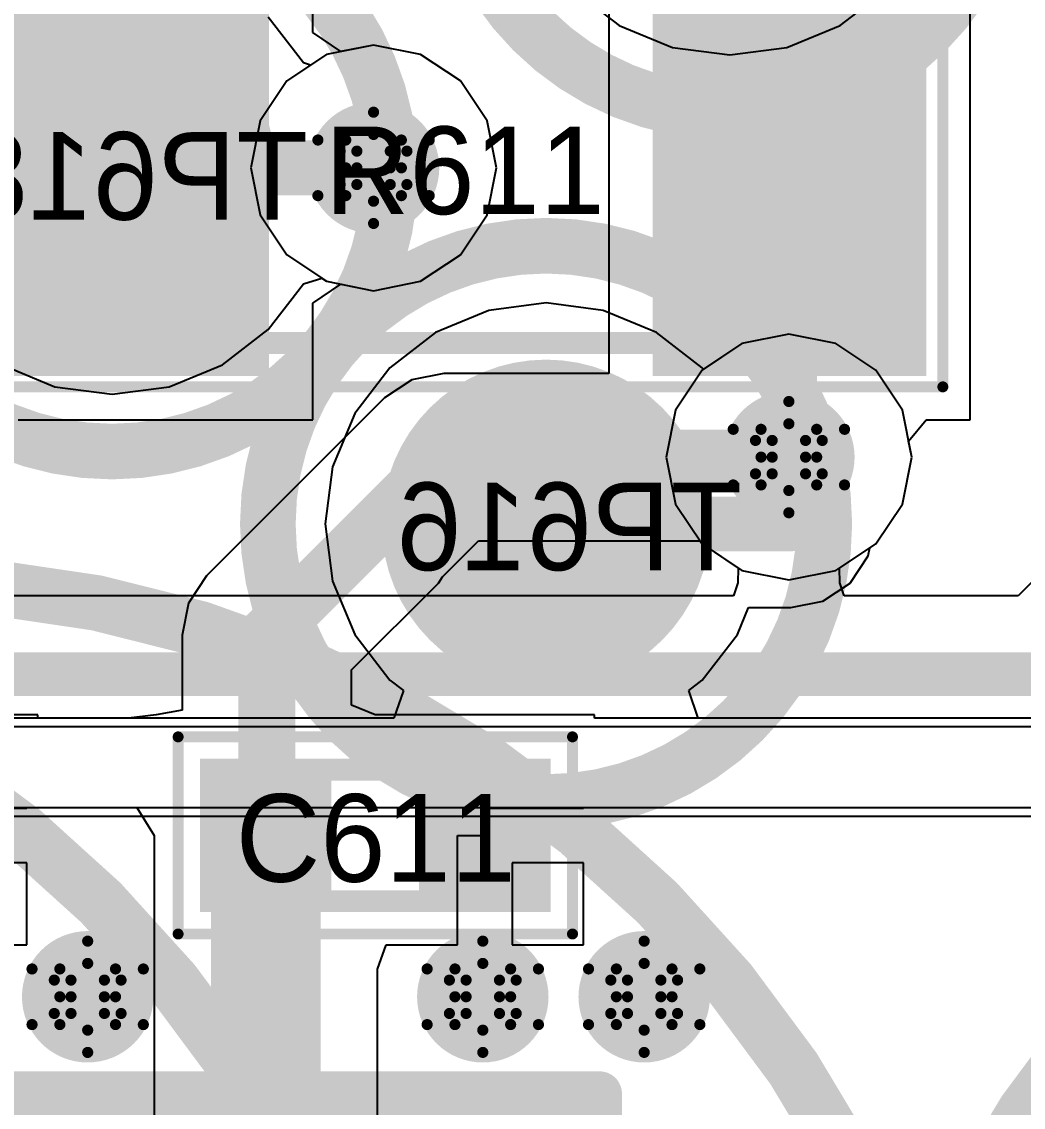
# Model space of a CAD drawing. Header units: millimetres. Extents: x 5 to 399, y 5 to 287.
# Drawn here: x 234.456 to 239.027, y 120.839 to 125.796 of the extents above; entities that cross this region are included whole.
import ezdxf

# ---------------------------------------------------------------- set-up
doc = ezdxf.new("R2010")
doc.units = ezdxf.units.MM
for name, color, linetype in [('BottomLayer', 5, 'Continuous'), ('BottomOverlay', 54, 'Continuous'), ('BottomPaste', 16, 'Continuous'), ('BottomSolder', 6, 'Continuous'), ('DrillDrawing', 1, 'Continuous'), ('DrillGuide', 244, 'Continuous'), ('Mechanical13', 56, 'Continuous'), ('Mechanical7', 56, 'Continuous'), ('MidLayer1', 16, 'Continuous'), ('MidLayer2', 76, 'Continuous'), ('MultiLayer', 9, 'Continuous'), ('TopLayer', 1, 'Continuous'), ('TopOverlay', 2, 'Continuous'), ('TopPaste', 8, 'Continuous'), ('TopSolder', 216, 'Continuous'), ('ViaHoleLayer', 16, 'Continuous')]:
    doc.layers.add(name, color=color, linetype=linetype)

# ---------------------------------------------------------------- blocks, each defined once
blk = doc.blocks.new('1206_R_86')
at = {"layer": 'Mechanical13', "const_width": 0.1}
for points in [[(-1.5998, 0.8002), (-1.5998, -0.7999)], [(1.6002, 0.8002), (-1.5998, 0.8002)], [(1.6002, 0.8002), (1.6002, -0.7999)], [(1.6002, -0.7999), (-1.5998, -0.7999)]]:
    blk.add_lwpolyline(points, dxfattribs=at)
at = {"layer": 'Mechanical13', "const_width": 0.05}
for points in [[(-1.6248, 0.8002, 1), (-1.5748, 0.8002, 1)], [(-1.6248, 0.8002, 1), (-1.5748, 0.8002, 1)], [(1.5752, 0.8002, 1), (1.6252, 0.8002, 1)], [(1.5752, 0.8002, 1), (1.6252, 0.8002, 1)], [(-1.6248, -0.7999, 1), (-1.5748, -0.7999, 1)], [(-1.6248, -0.7999, 1), (-1.5748, -0.7999, 1)], [(1.5752, -0.7999, 1), (1.6252, -0.7999, 1)], [(1.5752, -0.7999, 1), (1.6252, -0.7999, 1)]]:
    blk.add_lwpolyline(points, format="xyb", close=True, dxfattribs=at)
at = {"layer": 'TopLayer'}
for points in [[(-0.925, -0.9), (-0.925, 0.9), (-2.075, -0.9), (-2.075, 0.9)], [(2.075, -0.9), (2.075, 0.9), (0.925, -0.9), (0.925, 0.9)]]:
    blk.add_solid(points, dxfattribs=at)
at = {"layer": 'TopOverlay', "const_width": 0.05}
for points in [[(2.175, 1), (-2.2, 1)], [(-2.2, 1), (-2.2, -1)], [(2.175, 1), (2.175, -1)], [(2.175, -1), (-2.2, -1)]]:
    blk.add_lwpolyline(points, dxfattribs=at)
at = {"layer": 'TopOverlay', "const_width": 0.025}
for points in [[(-2.2125, 1, 1), (-2.1875, 1, 1)], [(-2.2125, 1, 1), (-2.1875, 1, 1)], [(2.1625, 1, 1), (2.1875, 1, 1)], [(2.1625, 1, 1), (2.1875, 1, 1)], [(-2.2125, -1, 1), (-2.1875, -1, 1)], [(-2.2125, -1, 1), (-2.1875, -1, 1)], [(2.1625, -1, 1), (2.1875, -1, 1)], [(2.1625, -1, 1), (2.1875, -1, 1)]]:
    blk.add_lwpolyline(points, format="xyb", close=True, dxfattribs=at)
at = {"layer": 'TopPaste'}
for points in [[(-0.925, -0.9), (-0.925, 0.9), (-2.075, -0.9), (-2.075, 0.9)], [(2.075, -0.9), (2.075, 0.9), (0.925, -0.9), (0.925, 0.9)]]:
    blk.add_solid(points, dxfattribs=at)
at = {"layer": 'TopSolder'}
for points in [[(-0.875, -0.95), (-0.875, 0.95), (-2.125, -0.95), (-2.125, 0.95)], [(2.125, -0.95), (2.125, 0.95), (0.875, -0.95), (0.875, 0.95)]]:
    blk.add_solid(points, dxfattribs=at)
blk = doc.blocks.new('TP1_5MM_B_93')
at = {"layer": 'BottomLayer', "const_width": 0.75}
blk.add_lwpolyline([(-0.375, 0, 1), (0.375, 0, 1)], format="xyb", close=True, dxfattribs=at)
at = {"layer": 'BottomOverlay'}
for points, const_width in [([(1.27, 0, 1), (-1.27, 0, 1)], 0.254), ([(-1.3335, 0, 1), (-1.2065, 0, 1)], 0.127), ([(1.2065, 0, 1), (1.3335, 0, 1)], 0.127)]:
    blk.add_lwpolyline(points, format="xyb", close=True, dxfattribs=dict(at, const_width=const_width))
at = {"layer": 'BottomPaste', "const_width": 0.75}
blk.add_lwpolyline([(-0.375, 0, 1), (0.375, 0, 1)], format="xyb", close=True, dxfattribs=at)
at = {"layer": 'BottomSolder', "const_width": 0.75}
blk.add_lwpolyline([(-0.375, 0, 1), (0.375, 0, 1)], format="xyb", close=True, dxfattribs=at)
blk = doc.blocks.new('TP1_5MM_B_94')
at = {"layer": 'BottomLayer', "const_width": 0.75}
blk.add_lwpolyline([(-0.375, 0, 1), (0.375, 0, 1)], format="xyb", close=True, dxfattribs=at)
at = {"layer": 'BottomOverlay'}
for points, const_width in [([(1.27, 0, 1), (-1.27, 0, 1)], 0.254), ([(-1.3335, 0, 1), (-1.2065, 0, 1)], 0.127), ([(1.2065, 0, 1), (1.3335, 0, 1)], 0.127)]:
    blk.add_lwpolyline(points, format="xyb", close=True, dxfattribs=dict(at, const_width=const_width))
at = {"layer": 'BottomPaste', "const_width": 0.75}
blk.add_lwpolyline([(-0.375, 0, 1), (0.375, 0, 1)], format="xyb", close=True, dxfattribs=at)
at = {"layer": 'BottomSolder', "const_width": 0.75}
blk.add_lwpolyline([(-0.375, 0, 1), (0.375, 0, 1)], format="xyb", close=True, dxfattribs=at)
blk = doc.blocks.new('TP1_5MM_B_95')
at = {"layer": 'BottomLayer', "const_width": 0.75}
blk.add_lwpolyline([(-0.375, 0, 1), (0.375, 0, 1)], format="xyb", close=True, dxfattribs=at)
at = {"layer": 'BottomOverlay'}
for points, const_width in [([(1.27, 0, 1), (-1.27, 0, 1)], 0.254), ([(-1.3335, 0, 1), (-1.2065, 0, 1)], 0.127), ([(1.2065, 0, 1), (1.3335, 0, 1)], 0.127)]:
    blk.add_lwpolyline(points, format="xyb", close=True, dxfattribs=dict(at, const_width=const_width))
at = {"layer": 'BottomPaste', "const_width": 0.75}
blk.add_lwpolyline([(-0.375, 0, 1), (0.375, 0, 1)], format="xyb", close=True, dxfattribs=at)
at = {"layer": 'BottomSolder', "const_width": 0.75}
blk.add_lwpolyline([(-0.375, 0, 1), (0.375, 0, 1)], format="xyb", close=True, dxfattribs=at)
blk = doc.blocks.new('CON_THT_3P_MTA_100_169')
at = {"layer": 'TopOverlay', "const_width": 0.2032}
for points in [[(-6.604, 3.175), (-6.604, -2.54)], [(1.524, -2.54), (-6.604, -2.54)]]:
    blk.add_lwpolyline(points, dxfattribs=at)
at = {"layer": 'TopOverlay', "const_width": 0.1016}
blk.add_lwpolyline([(-6.6548, -2.54, 1), (-6.5532, -2.54, 1)], format="xyb", close=True, dxfattribs=at)
blk.add_lwpolyline([(-6.6548, -2.54, 1), (-6.5532, -2.54, 1)], format="xyb", close=True, dxfattribs=at)
blk = doc.blocks.new('M4_4_5_PAD9_210')
at = {"layer": 'BottomLayer', "const_width": 4.5}
blk.add_lwpolyline([(36.379, 0, 1), (40.879, 0, 1)], format="xyb", close=True, dxfattribs=at)
at = {"layer": 'BottomSolder', "const_width": 4.55}
blk.add_lwpolyline([(36.354, 0, 1), (40.904, 0, 1)], format="xyb", close=True, dxfattribs=at)
at = {"layer": 'MidLayer1', "const_width": 4.5}
blk.add_lwpolyline([(36.379, 0, 1), (40.879, 0, 1)], format="xyb", close=True, dxfattribs=at)
at = {"layer": 'MidLayer2', "const_width": 4.5}
blk.add_lwpolyline([(36.379, 0, 1), (40.879, 0, 1)], format="xyb", close=True, dxfattribs=at)
at = {"layer": 'MultiLayer', "const_width": 4.5}
blk.add_lwpolyline([(36.379, 0, 1), (40.879, 0, 1)], format="xyb", close=True, dxfattribs=at)
at = {"layer": 'TopLayer', "const_width": 4.5}
blk.add_lwpolyline([(36.379, 0, 1), (40.879, 0, 1)], format="xyb", close=True, dxfattribs=at)
at = {"layer": 'TopSolder', "const_width": 4.55}
blk.add_lwpolyline([(36.354, 0, 1), (40.904, 0, 1)], format="xyb", close=True, dxfattribs=at)
blk = doc.blocks.new('0402___302')
at = {"layer": 'Mechanical13', "const_width": 0.1}
for points in [[(-0.55, 0.3), (0.55, 0.3)], [(-0.55, -0.3), (-0.55, 0.3)], [(0.55, -0.3), (0.55, 0.3)], [(-0.55, -0.3), (0.55, -0.3)]]:
    blk.add_lwpolyline(points, dxfattribs=at)
at = {"layer": 'Mechanical13', "const_width": 0.05}
for points in [[(-0.575, 0.3, 1), (-0.525, 0.3, 1)], [(-0.575, 0.3, 1), (-0.525, 0.3, 1)], [(0.525, 0.3, 1), (0.575, 0.3, 1)], [(0.525, 0.3, 1), (0.575, 0.3, 1)], [(-0.575, -0.3, 1), (-0.525, -0.3, 1)], [(-0.575, -0.3, 1), (-0.525, -0.3, 1)], [(0.525, -0.3, 1), (0.575, -0.3, 1)], [(0.525, -0.3, 1), (0.575, -0.3, 1)]]:
    blk.add_lwpolyline(points, format="xyb", close=True, dxfattribs=at)
at = {"layer": 'TopLayer'}
for points in [[(-0.25, -0.3), (-0.25, 0.3), (-0.75, -0.3), (-0.75, 0.3)], [(0.75, -0.3), (0.75, 0.3), (0.25, -0.3), (0.25, 0.3)]]:
    blk.add_solid(points, dxfattribs=at)
at = {"layer": 'TopOverlay', "const_width": 0.05}
for points in [[(-0.9, -0.45), (-0.9, 0.45)], [(-0.9, 0.45), (0.9, 0.45)], [(0.9, -0.45), (0.9, 0.45)], [(-0.9, -0.45), (0.9, -0.45)]]:
    blk.add_lwpolyline(points, dxfattribs=at)
at = {"layer": 'TopOverlay', "const_width": 0.025}
for points in [[(-0.9125, 0.45, 1), (-0.8875, 0.45, 1)], [(-0.9125, 0.45, 1), (-0.8875, 0.45, 1)], [(0.8875, 0.45, 1), (0.9125, 0.45, 1)], [(0.8875, 0.45, 1), (0.9125, 0.45, 1)], [(-0.9125, -0.45, 1), (-0.8875, -0.45, 1)], [(-0.9125, -0.45, 1), (-0.8875, -0.45, 1)], [(0.8875, -0.45, 1), (0.9125, -0.45, 1)], [(0.8875, -0.45, 1), (0.9125, -0.45, 1)]]:
    blk.add_lwpolyline(points, format="xyb", close=True, dxfattribs=at)
at = {"layer": 'TopPaste'}
for points in [[(-0.25, -0.3), (-0.25, 0.3), (-0.75, -0.3), (-0.75, 0.3)], [(0.75, -0.3), (0.75, 0.3), (0.25, -0.3), (0.25, 0.3)]]:
    blk.add_solid(points, dxfattribs=at)
at = {"layer": 'TopSolder'}
for points in [[(-0.2, -0.35), (-0.2, 0.35), (-0.8, -0.35), (-0.8, 0.35)], [(0.8, -0.35), (0.8, 0.35), (0.2, -0.35), (0.2, 0.35)]]:
    blk.add_solid(points, dxfattribs=at)

msp = doc.modelspace()

# ---------------------------------------------------------------- linework, layer by layer
at = {"layer": 'BottomLayer'}
for p, q in [((236.9744, 125.9394), (237.1833, 125.7791)), ((238.1919, 125.7791), (238.4008, 125.9394)), ((235.7417, 125.6075), (235.5814, 125.8164)), ((237.1833, 125.7791), (237.4265, 125.6783)), ((237.9487, 125.6783), (238.1919, 125.7791)), ((235.8474, 125.6467), (235.7741, 125.5977)), ((236.062, 125.6894), (235.8474, 125.6467)), ((236.2766, 125.6467), (236.062, 125.6894)), ((236.4585, 125.5251), (236.2766, 125.6467)), ((237.4265, 125.6783), (237.6876, 125.644)), ((237.6876, 125.644), (237.9487, 125.6783)), ((235.7741, 125.5977), (235.7417, 125.6075)), ((236.5801, 125.3432), (236.4585, 125.5251)), ((236.6228, 125.1286), (236.5801, 125.3432)), ((236.5801, 124.914), (236.6228, 125.1286)), ((236.4585, 124.7321), (236.5801, 124.914)), ((236.2766, 124.6105), (236.4585, 124.7321)), ((235.7417, 124.5989), (235.8264, 124.6246)), ((235.8264, 124.6246), (235.8474, 124.6105)), ((235.8474, 124.6105), (236.062, 124.5678)), ((236.062, 124.5678), (236.2766, 124.6105)), ((235.5814, 124.39), (235.7417, 124.5989)), ((236.8494, 124.5116), (236.5883, 124.4773)), ((237.1105, 124.4773), (236.8494, 124.5116)), ((236.5883, 124.4773), (236.3451, 124.3765)), ((237.3537, 124.3765), (237.1105, 124.4773)), ((235.3725, 124.2297), (235.5814, 124.39)), ((236.3451, 124.3765), (236.1362, 124.2162)), ((237.5626, 124.2162), (237.3537, 124.3765)), ((237.9576, 124.3686), (237.743, 124.3259)), ((238.1722, 124.3259), (237.9576, 124.3686)), ((237.743, 124.3259), (237.5681, 124.209)), ((238.3541, 124.2043), (238.1722, 124.3259)), ((234.3926, 124.2178), (234.6071, 124.1289)), ((235.1293, 124.1289), (235.3725, 124.2297)), ((236.1362, 124.2162), (235.9759, 124.0073)), ((237.5681, 124.209), (237.5626, 124.2162)), ((238.4757, 124.0224), (238.3541, 124.2043)), ((234.6071, 124.1289), (234.8682, 124.0946)), ((234.8682, 124.0946), (235.1293, 124.1289)), ((235.9759, 124.0073), (235.8751, 123.764)), ((238.5184, 123.8078), (238.4757, 124.0224)), ((235.8751, 123.764), (235.8408, 123.503)), ((238.4757, 123.5932), (238.5184, 123.8078)), ((238.3541, 123.4113), (238.4757, 123.5932)), ((235.8408, 123.503), (235.8751, 123.2419)), ((238.3202, 123.3567), (238.3276, 123.3935)), ((238.3276, 123.3935), (238.3541, 123.4113)), ((238.2374, 123.2326), (238.3202, 123.3567)), ((235.8751, 123.2419), (235.9759, 122.9987)), ((238.1133, 123.1498), (238.2374, 123.2326)), ((237.7229, 122.9987), (237.7734, 123.1207)), ((237.7734, 123.1207), (237.967, 123.1207)), ((237.967, 123.1207), (238.1133, 123.1498)), ((235.9759, 122.9987), (236.1362, 122.7898)), ((237.5626, 122.7898), (237.7229, 122.9987)), ((236.1362, 122.7898), (236.1979, 122.7424)), ((237.5009, 122.7424), (237.5626, 122.7898)), ((236.1979, 122.7424), (236.1548, 122.6154)), ((237.544, 122.6154), (237.5009, 122.7424)), ((236.1548, 122.6154), (233.7802, 122.6154)), ((240.5983, 122.6154), (237.544, 122.6154)), ((233.2568, 122.2076), (244.7124, 122.2076))]:
    msp.add_line(p, q, dxfattribs=at)
for points, const_width in [([(235.912, 125.1286, 1), (236.212, 125.1286, 1)], 0.3), ([(234.8311, 125.1286, 1), (234.9561, 125.1286, 1)], 0.125), ([(234.8311, 125.1286, 1), (234.9561, 125.1286, 1)], 0.125), ([(235.9995, 125.1286, 1), (236.1245, 125.1286, 1)], 0.125), ([(234.8057, 125.1032, 1), (234.9307, 125.1032, 1)], 0.125), ([(237.8076, 123.8078, 1), (238.1076, 123.8078, 1)], 0.3), ([(237.8951, 123.8078, 1), (238.0201, 123.8078, 1)], 0.125), ([(236.7869, 123.503, 1), (236.9119, 123.503, 1)], 0.125), ([(237.8951, 123.5124, 1), (238.0201, 123.5124, 1)], 0.125), ([(237.8951, 123.5124, 1), (238.0201, 123.5124, 1)], 0.125), ([(237.9045, 123.503, 1), (238.0295, 123.503, 1)], 0.125), ([(237.9045, 123.503, 1), (238.0295, 123.503, 1)], 0.125), ([(234.6072, 121.344, 1), (234.9072, 121.344, 1)], 0.3), ([(236.4106, 121.344, 1), (236.7106, 121.344, 1)], 0.3), ([(237.1472, 121.344, 1), (237.4472, 121.344, 1)], 0.3)]:
    msp.add_lwpolyline(points, format="xyb", close=True, dxfattribs=dict(at, const_width=const_width))
at = {"layer": 'BottomLayer', "const_width": 0.25}
for points in [[(234.8682, 125.1032), (234.8936, 125.1286)], [(234.8936, 125.1286), (236.062, 125.1286)], [(237.9576, 123.5124), (237.9576, 123.8078)], [(236.8494, 123.503), (237.967, 123.503)], [(237.9576, 123.5124), (237.967, 123.503)]]:
    msp.add_lwpolyline(points, dxfattribs=at)
at = {"layer": 'DrillDrawing', "const_width": 0.0508}
for points in [[(235.935, 125.2556), (236.062, 125.3826)], [(236.062, 125.3826), (236.189, 125.2556)], [(235.9858, 125.2048), (236.062, 125.281)], [(236.062, 125.281), (236.1382, 125.2048)], [(235.808, 125.2556), (235.935, 125.1286)], [(235.808, 125.2556), (235.935, 125.2556)], [(236.189, 125.2556), (236.316, 125.2556)], [(236.189, 125.1286), (236.316, 125.2556)], [(235.9096, 125.2048), (235.9858, 125.1286)], [(235.9096, 125.2048), (235.9858, 125.2048)], [(236.1382, 125.2048), (236.2144, 125.2048)], [(236.1382, 125.1286), (236.2144, 125.2048)], [(235.808, 125.0016), (235.935, 125.1286)], [(235.9096, 125.0524), (235.9858, 125.1286)], [(236.1382, 125.1286), (236.2144, 125.0524)], [(236.189, 125.1286), (236.316, 125.0016)], [(235.9096, 125.0524), (235.9858, 125.0524)], [(235.9858, 125.0524), (236.062, 124.9762)], [(236.062, 124.9762), (236.1382, 125.0524)], [(236.1382, 125.0524), (236.2144, 125.0524)], [(235.808, 125.0016), (235.935, 125.0016)], [(235.935, 125.0016), (236.062, 124.8746)], [(236.062, 124.8746), (236.189, 125.0016)], [(236.189, 125.0016), (236.316, 125.0016)], [(237.8306, 123.9348), (237.9576, 124.0618)], [(237.9576, 124.0618), (238.0846, 123.9348)], [(237.7036, 123.9348), (237.8306, 123.8078)], [(237.7036, 123.9348), (237.8306, 123.9348)], [(237.8814, 123.884), (237.9576, 123.9602)], [(237.9576, 123.9602), (238.0338, 123.884)], [(238.0846, 123.9348), (238.2116, 123.9348)], [(238.0846, 123.8078), (238.2116, 123.9348)], [(237.8052, 123.884), (237.8814, 123.8078)], [(237.8052, 123.884), (237.8814, 123.884)], [(238.0338, 123.884), (238.11, 123.884)], [(238.0338, 123.8078), (238.11, 123.884)], [(237.7036, 123.6808), (237.8306, 123.8078)], [(237.8052, 123.7316), (237.8814, 123.8078)], [(238.0338, 123.8078), (238.11, 123.7316)], [(238.0846, 123.8078), (238.2116, 123.6808)], [(237.8052, 123.7316), (237.8814, 123.7316)], [(237.8814, 123.7316), (237.9576, 123.6554)], [(237.9576, 123.6554), (238.0338, 123.7316)], [(238.0338, 123.7316), (238.11, 123.7316)], [(237.7036, 123.6808), (237.8306, 123.6808)], [(237.8306, 123.6808), (237.9576, 123.5538)], [(237.9576, 123.5538), (238.0846, 123.6808)], [(238.0846, 123.6808), (238.2116, 123.6808)], [(234.6302, 121.471), (234.7572, 121.598)], [(234.7572, 121.598), (234.8842, 121.471)], [(236.4336, 121.471), (236.5606, 121.598)], [(236.5606, 121.598), (236.6876, 121.471)], [(237.1702, 121.471), (237.2972, 121.598)], [(237.2972, 121.598), (237.4242, 121.471)], [(234.5032, 121.471), (234.6302, 121.344)], [(234.5032, 121.471), (234.6302, 121.471)], [(234.681, 121.4202), (234.7572, 121.4964)], [(234.7572, 121.4964), (234.8334, 121.4202)], [(234.8842, 121.471), (235.0112, 121.471)], [(234.8842, 121.344), (235.0112, 121.471)], [(236.3066, 121.471), (236.4336, 121.344)], [(236.3066, 121.471), (236.4336, 121.471)], [(236.4844, 121.4202), (236.5606, 121.4964)], [(236.5606, 121.4964), (236.6368, 121.4202)], [(236.6876, 121.471), (236.8146, 121.471)], [(236.6876, 121.344), (236.8146, 121.471)], [(237.0432, 121.471), (237.1702, 121.344)], [(237.0432, 121.471), (237.1702, 121.471)], [(237.221, 121.4202), (237.2972, 121.4964)], [(237.2972, 121.4964), (237.3734, 121.4202)], [(237.4242, 121.471), (237.5512, 121.471)], [(237.4242, 121.344), (237.5512, 121.471)], [(234.6048, 121.4202), (234.681, 121.344)], [(234.6048, 121.4202), (234.681, 121.4202)], [(234.8334, 121.4202), (234.9096, 121.4202)], [(234.8334, 121.344), (234.9096, 121.4202)], [(236.4082, 121.4202), (236.4844, 121.344)], [(236.4082, 121.4202), (236.4844, 121.4202)], [(236.6368, 121.4202), (236.713, 121.4202)], [(236.6368, 121.344), (236.713, 121.4202)], [(237.1448, 121.4202), (237.221, 121.344)], [(237.1448, 121.4202), (237.221, 121.4202)], [(237.3734, 121.4202), (237.4496, 121.4202)], [(237.3734, 121.344), (237.4496, 121.4202)], [(234.5032, 121.217), (234.6302, 121.344)], [(234.6048, 121.2678), (234.681, 121.344)], [(234.8334, 121.344), (234.9096, 121.2678)], [(234.8842, 121.344), (235.0112, 121.217)], [(236.3066, 121.217), (236.4336, 121.344)], [(236.4082, 121.2678), (236.4844, 121.344)], [(236.6368, 121.344), (236.713, 121.2678)], [(236.6876, 121.344), (236.8146, 121.217)], [(237.0432, 121.217), (237.1702, 121.344)], [(237.1448, 121.2678), (237.221, 121.344)], [(237.3734, 121.344), (237.4496, 121.2678)], [(237.4242, 121.344), (237.5512, 121.217)], [(234.6048, 121.2678), (234.681, 121.2678)], [(234.681, 121.2678), (234.7572, 121.1916)], [(234.7572, 121.1916), (234.8334, 121.2678)], [(234.8334, 121.2678), (234.9096, 121.2678)], [(236.4082, 121.2678), (236.4844, 121.2678)], [(236.4844, 121.2678), (236.5606, 121.1916)], [(236.5606, 121.1916), (236.6368, 121.2678)], [(236.6368, 121.2678), (236.713, 121.2678)], [(237.1448, 121.2678), (237.221, 121.2678)], [(237.221, 121.2678), (237.2972, 121.1916)], [(237.2972, 121.1916), (237.3734, 121.2678)], [(237.3734, 121.2678), (237.4496, 121.2678)], [(234.5032, 121.217), (234.6302, 121.217)], [(234.6302, 121.217), (234.7572, 121.09)], [(234.7572, 121.09), (234.8842, 121.217)], [(234.8842, 121.217), (235.0112, 121.217)], [(236.3066, 121.217), (236.4336, 121.217)], [(236.4336, 121.217), (236.5606, 121.09)], [(236.5606, 121.09), (236.6876, 121.217)], [(236.6876, 121.217), (236.8146, 121.217)], [(237.0432, 121.217), (237.1702, 121.217)], [(237.1702, 121.217), (237.2972, 121.09)], [(237.2972, 121.09), (237.4242, 121.217)], [(237.4242, 121.217), (237.5512, 121.217)]]:
    msp.add_lwpolyline(points, dxfattribs=at)
at = {"layer": 'DrillDrawing', "const_width": 0.0254}
for points in [[(236.0493, 125.3826, 1), (236.0747, 125.3826, 1)], [(236.0493, 125.3826, 1), (236.0747, 125.3826, 1)], [(236.0493, 125.281, 1), (236.0747, 125.281, 1)], [(236.0493, 125.281, 1), (236.0747, 125.281, 1)], [(235.7953, 125.2556, 1), (235.8207, 125.2556, 1)], [(235.7953, 125.2556, 1), (235.8207, 125.2556, 1)], [(235.9223, 125.2556, 1), (235.9477, 125.2556, 1)], [(235.9223, 125.2556, 1), (235.9477, 125.2556, 1)], [(236.1763, 125.2556, 1), (236.2017, 125.2556, 1)], [(236.1763, 125.2556, 1), (236.2017, 125.2556, 1)], [(236.3033, 125.2556, 1), (236.3287, 125.2556, 1)], [(236.3033, 125.2556, 1), (236.3287, 125.2556, 1)], [(235.8969, 125.2048, 1), (235.9223, 125.2048, 1)], [(235.8969, 125.2048, 1), (235.9223, 125.2048, 1)], [(235.9731, 125.2048, 1), (235.9985, 125.2048, 1)], [(235.9731, 125.2048, 1), (235.9985, 125.2048, 1)], [(236.1255, 125.2048, 1), (236.1509, 125.2048, 1)], [(236.1255, 125.2048, 1), (236.1509, 125.2048, 1)], [(236.2017, 125.2048, 1), (236.2271, 125.2048, 1)], [(236.2017, 125.2048, 1), (236.2271, 125.2048, 1)], [(235.9223, 125.1286, 1), (235.9477, 125.1286, 1)], [(235.9223, 125.1286, 1), (235.9477, 125.1286, 1)], [(235.9731, 125.1286, 1), (235.9985, 125.1286, 1)], [(235.9731, 125.1286, 1), (235.9985, 125.1286, 1)], [(236.1255, 125.1286, 1), (236.1509, 125.1286, 1)], [(236.1255, 125.1286, 1), (236.1509, 125.1286, 1)], [(236.1763, 125.1286, 1), (236.2017, 125.1286, 1)], [(236.1763, 125.1286, 1), (236.2017, 125.1286, 1)], [(235.8969, 125.0524, 1), (235.9223, 125.0524, 1)], [(235.8969, 125.0524, 1), (235.9223, 125.0524, 1)], [(235.9731, 125.0524, 1), (235.9985, 125.0524, 1)], [(235.9731, 125.0524, 1), (235.9985, 125.0524, 1)], [(236.1255, 125.0524, 1), (236.1509, 125.0524, 1)], [(236.1255, 125.0524, 1), (236.1509, 125.0524, 1)], [(236.2017, 125.0524, 1), (236.2271, 125.0524, 1)], [(236.2017, 125.0524, 1), (236.2271, 125.0524, 1)], [(235.7953, 125.0016, 1), (235.8207, 125.0016, 1)], [(235.7953, 125.0016, 1), (235.8207, 125.0016, 1)], [(235.9223, 125.0016, 1), (235.9477, 125.0016, 1)], [(235.9223, 125.0016, 1), (235.9477, 125.0016, 1)], [(236.0493, 124.9762, 1), (236.0747, 124.9762, 1)], [(236.0493, 124.9762, 1), (236.0747, 124.9762, 1)], [(236.1763, 125.0016, 1), (236.2017, 125.0016, 1)], [(236.1763, 125.0016, 1), (236.2017, 125.0016, 1)], [(236.3033, 125.0016, 1), (236.3287, 125.0016, 1)], [(236.3033, 125.0016, 1), (236.3287, 125.0016, 1)], [(236.0493, 124.8746, 1), (236.0747, 124.8746, 1)], [(236.0493, 124.8746, 1), (236.0747, 124.8746, 1)], [(237.9449, 124.0618, 1), (237.9703, 124.0618, 1)], [(237.9449, 124.0618, 1), (237.9703, 124.0618, 1)], [(237.6909, 123.9348, 1), (237.7163, 123.9348, 1)], [(237.6909, 123.9348, 1), (237.7163, 123.9348, 1)], [(237.8179, 123.9348, 1), (237.8433, 123.9348, 1)], [(237.8179, 123.9348, 1), (237.8433, 123.9348, 1)], [(237.9449, 123.9602, 1), (237.9703, 123.9602, 1)], [(237.9449, 123.9602, 1), (237.9703, 123.9602, 1)], [(238.0719, 123.9348, 1), (238.0973, 123.9348, 1)], [(238.0719, 123.9348, 1), (238.0973, 123.9348, 1)], [(238.1989, 123.9348, 1), (238.2243, 123.9348, 1)], [(238.1989, 123.9348, 1), (238.2243, 123.9348, 1)], [(237.7925, 123.884, 1), (237.8179, 123.884, 1)], [(237.7925, 123.884, 1), (237.8179, 123.884, 1)], [(237.8687, 123.884, 1), (237.8941, 123.884, 1)], [(237.8687, 123.884, 1), (237.8941, 123.884, 1)], [(238.0211, 123.884, 1), (238.0465, 123.884, 1)], [(238.0211, 123.884, 1), (238.0465, 123.884, 1)], [(238.0973, 123.884, 1), (238.1227, 123.884, 1)], [(238.0973, 123.884, 1), (238.1227, 123.884, 1)], [(237.8179, 123.8078, 1), (237.8433, 123.8078, 1)], [(237.8179, 123.8078, 1), (237.8433, 123.8078, 1)], [(237.8687, 123.8078, 1), (237.8941, 123.8078, 1)], [(237.8687, 123.8078, 1), (237.8941, 123.8078, 1)], [(238.0211, 123.8078, 1), (238.0465, 123.8078, 1)], [(238.0211, 123.8078, 1), (238.0465, 123.8078, 1)], [(238.0719, 123.8078, 1), (238.0973, 123.8078, 1)], [(238.0719, 123.8078, 1), (238.0973, 123.8078, 1)], [(237.7925, 123.7316, 1), (237.8179, 123.7316, 1)], [(237.7925, 123.7316, 1), (237.8179, 123.7316, 1)], [(237.8687, 123.7316, 1), (237.8941, 123.7316, 1)], [(237.8687, 123.7316, 1), (237.8941, 123.7316, 1)], [(238.0211, 123.7316, 1), (238.0465, 123.7316, 1)], [(238.0211, 123.7316, 1), (238.0465, 123.7316, 1)], [(238.0973, 123.7316, 1), (238.1227, 123.7316, 1)], [(238.0973, 123.7316, 1), (238.1227, 123.7316, 1)], [(237.6909, 123.6808, 1), (237.7163, 123.6808, 1)], [(237.6909, 123.6808, 1), (237.7163, 123.6808, 1)], [(237.8179, 123.6808, 1), (237.8433, 123.6808, 1)], [(237.8179, 123.6808, 1), (237.8433, 123.6808, 1)], [(237.9449, 123.6554, 1), (237.9703, 123.6554, 1)], [(237.9449, 123.6554, 1), (237.9703, 123.6554, 1)], [(238.0719, 123.6808, 1), (238.0973, 123.6808, 1)], [(238.0719, 123.6808, 1), (238.0973, 123.6808, 1)], [(238.1989, 123.6808, 1), (238.2243, 123.6808, 1)], [(238.1989, 123.6808, 1), (238.2243, 123.6808, 1)], [(237.9449, 123.5538, 1), (237.9703, 123.5538, 1)], [(237.9449, 123.5538, 1), (237.9703, 123.5538, 1)], [(234.7445, 121.598, 1), (234.7699, 121.598, 1)], [(234.7445, 121.598, 1), (234.7699, 121.598, 1)], [(236.5479, 121.598, 1), (236.5733, 121.598, 1)], [(236.5479, 121.598, 1), (236.5733, 121.598, 1)], [(237.2845, 121.598, 1), (237.3099, 121.598, 1)], [(237.2845, 121.598, 1), (237.3099, 121.598, 1)], [(234.4905, 121.471, 1), (234.5159, 121.471, 1)], [(234.4905, 121.471, 1), (234.5159, 121.471, 1)], [(234.6175, 121.471, 1), (234.6429, 121.471, 1)], [(234.6175, 121.471, 1), (234.6429, 121.471, 1)], [(234.7445, 121.4964, 1), (234.7699, 121.4964, 1)], [(234.7445, 121.4964, 1), (234.7699, 121.4964, 1)], [(234.8715, 121.471, 1), (234.8969, 121.471, 1)], [(234.8715, 121.471, 1), (234.8969, 121.471, 1)], [(234.9985, 121.471, 1), (235.0239, 121.471, 1)], [(234.9985, 121.471, 1), (235.0239, 121.471, 1)], [(236.2939, 121.471, 1), (236.3193, 121.471, 1)], [(236.2939, 121.471, 1), (236.3193, 121.471, 1)], [(236.4209, 121.471, 1), (236.4463, 121.471, 1)], [(236.4209, 121.471, 1), (236.4463, 121.471, 1)], [(236.5479, 121.4964, 1), (236.5733, 121.4964, 1)], [(236.5479, 121.4964, 1), (236.5733, 121.4964, 1)], [(236.6749, 121.471, 1), (236.7003, 121.471, 1)], [(236.6749, 121.471, 1), (236.7003, 121.471, 1)], [(236.8019, 121.471, 1), (236.8273, 121.471, 1)], [(236.8019, 121.471, 1), (236.8273, 121.471, 1)], [(237.0305, 121.471, 1), (237.0559, 121.471, 1)], [(237.0305, 121.471, 1), (237.0559, 121.471, 1)], [(237.1575, 121.471, 1), (237.1829, 121.471, 1)], [(237.1575, 121.471, 1), (237.1829, 121.471, 1)], [(237.2845, 121.4964, 1), (237.3099, 121.4964, 1)], [(237.2845, 121.4964, 1), (237.3099, 121.4964, 1)], [(237.4115, 121.471, 1), (237.4369, 121.471, 1)], [(237.4115, 121.471, 1), (237.4369, 121.471, 1)], [(237.5385, 121.471, 1), (237.5639, 121.471, 1)], [(237.5385, 121.471, 1), (237.5639, 121.471, 1)], [(234.5921, 121.4202, 1), (234.6175, 121.4202, 1)], [(234.5921, 121.4202, 1), (234.6175, 121.4202, 1)], [(234.6683, 121.4202, 1), (234.6937, 121.4202, 1)], [(234.6683, 121.4202, 1), (234.6937, 121.4202, 1)], [(234.8207, 121.4202, 1), (234.8461, 121.4202, 1)], [(234.8207, 121.4202, 1), (234.8461, 121.4202, 1)], [(234.8969, 121.4202, 1), (234.9223, 121.4202, 1)], [(234.8969, 121.4202, 1), (234.9223, 121.4202, 1)], [(236.3955, 121.4202, 1), (236.4209, 121.4202, 1)], [(236.3955, 121.4202, 1), (236.4209, 121.4202, 1)], [(236.4717, 121.4202, 1), (236.4971, 121.4202, 1)], [(236.4717, 121.4202, 1), (236.4971, 121.4202, 1)], [(236.6241, 121.4202, 1), (236.6495, 121.4202, 1)], [(236.6241, 121.4202, 1), (236.6495, 121.4202, 1)], [(236.7003, 121.4202, 1), (236.7257, 121.4202, 1)], [(236.7003, 121.4202, 1), (236.7257, 121.4202, 1)], [(237.1321, 121.4202, 1), (237.1575, 121.4202, 1)], [(237.1321, 121.4202, 1), (237.1575, 121.4202, 1)], [(237.2083, 121.4202, 1), (237.2337, 121.4202, 1)], [(237.2083, 121.4202, 1), (237.2337, 121.4202, 1)], [(237.3607, 121.4202, 1), (237.3861, 121.4202, 1)], [(237.3607, 121.4202, 1), (237.3861, 121.4202, 1)], [(237.4369, 121.4202, 1), (237.4623, 121.4202, 1)], [(237.4369, 121.4202, 1), (237.4623, 121.4202, 1)], [(234.6175, 121.344, 1), (234.6429, 121.344, 1)], [(234.6175, 121.344, 1), (234.6429, 121.344, 1)], [(234.6683, 121.344, 1), (234.6937, 121.344, 1)], [(234.6683, 121.344, 1), (234.6937, 121.344, 1)], [(234.8207, 121.344, 1), (234.8461, 121.344, 1)], [(234.8207, 121.344, 1), (234.8461, 121.344, 1)], [(234.8715, 121.344, 1), (234.8969, 121.344, 1)], [(234.8715, 121.344, 1), (234.8969, 121.344, 1)], [(236.4209, 121.344, 1), (236.4463, 121.344, 1)], [(236.4209, 121.344, 1), (236.4463, 121.344, 1)], [(236.4717, 121.344, 1), (236.4971, 121.344, 1)], [(236.4717, 121.344, 1), (236.4971, 121.344, 1)], [(236.6241, 121.344, 1), (236.6495, 121.344, 1)], [(236.6241, 121.344, 1), (236.6495, 121.344, 1)], [(236.6749, 121.344, 1), (236.7003, 121.344, 1)], [(236.6749, 121.344, 1), (236.7003, 121.344, 1)], [(237.1575, 121.344, 1), (237.1829, 121.344, 1)], [(237.1575, 121.344, 1), (237.1829, 121.344, 1)], [(237.2083, 121.344, 1), (237.2337, 121.344, 1)], [(237.2083, 121.344, 1), (237.2337, 121.344, 1)], [(237.3607, 121.344, 1), (237.3861, 121.344, 1)], [(237.3607, 121.344, 1), (237.3861, 121.344, 1)], [(237.4115, 121.344, 1), (237.4369, 121.344, 1)], [(237.4115, 121.344, 1), (237.4369, 121.344, 1)], [(234.5921, 121.2678, 1), (234.6175, 121.2678, 1)], [(234.5921, 121.2678, 1), (234.6175, 121.2678, 1)], [(234.6683, 121.2678, 1), (234.6937, 121.2678, 1)], [(234.6683, 121.2678, 1), (234.6937, 121.2678, 1)], [(234.8207, 121.2678, 1), (234.8461, 121.2678, 1)], [(234.8207, 121.2678, 1), (234.8461, 121.2678, 1)], [(234.8969, 121.2678, 1), (234.9223, 121.2678, 1)], [(234.8969, 121.2678, 1), (234.9223, 121.2678, 1)], [(236.3955, 121.2678, 1), (236.4209, 121.2678, 1)], [(236.3955, 121.2678, 1), (236.4209, 121.2678, 1)], [(236.4717, 121.2678, 1), (236.4971, 121.2678, 1)], [(236.4717, 121.2678, 1), (236.4971, 121.2678, 1)], [(236.6241, 121.2678, 1), (236.6495, 121.2678, 1)], [(236.6241, 121.2678, 1), (236.6495, 121.2678, 1)], [(236.7003, 121.2678, 1), (236.7257, 121.2678, 1)], [(236.7003, 121.2678, 1), (236.7257, 121.2678, 1)], [(237.1321, 121.2678, 1), (237.1575, 121.2678, 1)], [(237.1321, 121.2678, 1), (237.1575, 121.2678, 1)], [(237.2083, 121.2678, 1), (237.2337, 121.2678, 1)], [(237.2083, 121.2678, 1), (237.2337, 121.2678, 1)], [(237.3607, 121.2678, 1), (237.3861, 121.2678, 1)], [(237.3607, 121.2678, 1), (237.3861, 121.2678, 1)], [(237.4369, 121.2678, 1), (237.4623, 121.2678, 1)], [(237.4369, 121.2678, 1), (237.4623, 121.2678, 1)], [(234.4905, 121.217, 1), (234.5159, 121.217, 1)], [(234.4905, 121.217, 1), (234.5159, 121.217, 1)], [(234.6175, 121.217, 1), (234.6429, 121.217, 1)], [(234.6175, 121.217, 1), (234.6429, 121.217, 1)], [(234.8715, 121.217, 1), (234.8969, 121.217, 1)], [(234.8715, 121.217, 1), (234.8969, 121.217, 1)], [(234.9985, 121.217, 1), (235.0239, 121.217, 1)], [(234.9985, 121.217, 1), (235.0239, 121.217, 1)], [(236.2939, 121.217, 1), (236.3193, 121.217, 1)], [(236.2939, 121.217, 1), (236.3193, 121.217, 1)], [(236.4209, 121.217, 1), (236.4463, 121.217, 1)], [(236.4209, 121.217, 1), (236.4463, 121.217, 1)], [(236.6749, 121.217, 1), (236.7003, 121.217, 1)], [(236.6749, 121.217, 1), (236.7003, 121.217, 1)], [(236.8019, 121.217, 1), (236.8273, 121.217, 1)], [(236.8019, 121.217, 1), (236.8273, 121.217, 1)], [(237.0305, 121.217, 1), (237.0559, 121.217, 1)], [(237.0305, 121.217, 1), (237.0559, 121.217, 1)], [(237.1575, 121.217, 1), (237.1829, 121.217, 1)], [(237.1575, 121.217, 1), (237.1829, 121.217, 1)], [(237.4115, 121.217, 1), (237.4369, 121.217, 1)], [(237.4115, 121.217, 1), (237.4369, 121.217, 1)], [(237.5385, 121.217, 1), (237.5639, 121.217, 1)], [(237.5385, 121.217, 1), (237.5639, 121.217, 1)], [(234.7445, 121.1916, 1), (234.7699, 121.1916, 1)], [(234.7445, 121.1916, 1), (234.7699, 121.1916, 1)], [(236.5479, 121.1916, 1), (236.5733, 121.1916, 1)], [(236.5479, 121.1916, 1), (236.5733, 121.1916, 1)], [(237.2845, 121.1916, 1), (237.3099, 121.1916, 1)], [(237.2845, 121.1916, 1), (237.3099, 121.1916, 1)], [(234.7445, 121.09, 1), (234.7699, 121.09, 1)], [(234.7445, 121.09, 1), (234.7699, 121.09, 1)], [(236.5479, 121.09, 1), (236.5733, 121.09, 1)], [(236.5479, 121.09, 1), (236.5733, 121.09, 1)], [(237.2845, 121.09, 1), (237.3099, 121.09, 1)], [(237.2845, 121.09, 1), (237.3099, 121.09, 1)]]:
    msp.add_lwpolyline(points, format="xyb", close=True, dxfattribs=at)
at = {"layer": 'DrillGuide', "const_width": 0.125}
for points in [[(235.9995, 125.1286, 1), (236.1245, 125.1286, 1)], [(237.8951, 123.8078, 1), (238.0201, 123.8078, 1)], [(234.6947, 121.344, 1), (234.8197, 121.344, 1)], [(236.4981, 121.344, 1), (236.6231, 121.344, 1)], [(237.2347, 121.344, 1), (237.3597, 121.344, 1)]]:
    msp.add_lwpolyline(points, format="xyb", close=True, dxfattribs=at)
at = {"layer": 'Mechanical7', "const_width": 0.254}
for points in [[(236.2814, 118.2384, 1), (226.2814, 118.2384, 1)], [(238.8214, 118.2384, 1), (228.8214, 118.2384, 1)]]:
    msp.add_lwpolyline(points, format="xyb", close=True, dxfattribs=at)
at = {"layer": 'MidLayer1'}
for p, q in [((235.8474, 125.6467), (235.6655, 125.5251)), ((236.062, 125.6894), (235.8474, 125.6467)), ((236.2766, 125.6467), (236.062, 125.6894)), ((236.4585, 125.5251), (236.2766, 125.6467)), ((235.6655, 125.5251), (235.5439, 125.3432)), ((236.5801, 125.3432), (236.4585, 125.5251)), ((235.5439, 125.3432), (235.5012, 125.1286)), ((236.6228, 125.1286), (236.5801, 125.3432)), ((235.5012, 125.1286), (235.5439, 124.914)), ((236.5801, 124.914), (236.6228, 125.1286)), ((235.5439, 124.914), (235.6655, 124.7321)), ((236.4585, 124.7321), (236.5801, 124.914)), ((235.6655, 124.7321), (235.8474, 124.6105)), ((236.2766, 124.6105), (236.4585, 124.7321)), ((235.8474, 124.6105), (236.062, 124.5678)), ((236.062, 124.5678), (236.2766, 124.6105)), ((237.9576, 124.3686), (237.743, 124.3259)), ((238.1722, 124.3259), (237.9576, 124.3686)), ((237.743, 124.3259), (237.5611, 124.2043)), ((238.3541, 124.2043), (238.1722, 124.3259)), ((237.5611, 124.2043), (237.4395, 124.0224)), ((238.4757, 124.0224), (238.3541, 124.2043)), ((237.4395, 124.0224), (237.3968, 123.8078)), ((238.5184, 123.8078), (238.4757, 124.0224)), ((237.3968, 123.8078), (237.4395, 123.5932)), ((238.4757, 123.5932), (238.5184, 123.8078)), ((237.4395, 123.5932), (237.5611, 123.4113)), ((238.3541, 123.4113), (238.4757, 123.5932)), ((237.5611, 123.4113), (237.743, 123.2897)), ((238.1722, 123.2897), (238.3541, 123.4113)), ((237.743, 123.2897), (237.9576, 123.247)), ((237.9576, 123.247), (238.1722, 123.2897)), ((240.5188, 122.5762), (233.7576, 122.5762)), ((233.0817, 122.1684), (244.7124, 122.1684))]:
    msp.add_line(p, q, dxfattribs=at)
at = {"layer": 'MidLayer1', "const_width": 0.3}
for points in [[(235.912, 125.1286, 1), (236.212, 125.1286, 1)], [(237.8076, 123.8078, 1), (238.1076, 123.8078, 1)], [(234.6072, 121.344, 1), (234.9072, 121.344, 1)], [(236.4106, 121.344, 1), (236.7106, 121.344, 1)], [(237.1472, 121.344, 1), (237.4472, 121.344, 1)]]:
    msp.add_lwpolyline(points, format="xyb", close=True, dxfattribs=at)
at = {"layer": 'MidLayer2'}
for p, q in [((235.8474, 125.6467), (235.6655, 125.5251)), ((236.062, 125.6894), (235.8474, 125.6467)), ((236.2766, 125.6467), (236.062, 125.6894)), ((236.4585, 125.5251), (236.2766, 125.6467)), ((235.6655, 125.5251), (235.5439, 125.3432)), ((236.5801, 125.3432), (236.4585, 125.5251)), ((235.5439, 125.3432), (235.5012, 125.1286)), ((236.6228, 125.1286), (236.5801, 125.3432)), ((235.5012, 125.1286), (235.5439, 124.914)), ((236.5801, 124.914), (236.6228, 125.1286)), ((235.5439, 124.914), (235.6655, 124.7321)), ((236.4585, 124.7321), (236.5801, 124.914)), ((235.6655, 124.7321), (235.8474, 124.6105)), ((236.2766, 124.6105), (236.4585, 124.7321)), ((235.8474, 124.6105), (236.062, 124.5678)), ((236.062, 124.5678), (236.2766, 124.6105)), ((237.9576, 124.3686), (237.743, 124.3259)), ((238.1722, 124.3259), (237.9576, 124.3686)), ((237.743, 124.3259), (237.5611, 124.2043)), ((238.3541, 124.2043), (238.1722, 124.3259)), ((237.5611, 124.2043), (237.4395, 124.0224)), ((238.4757, 124.0224), (238.3541, 124.2043)), ((237.4395, 124.0224), (237.3968, 123.8078)), ((238.5184, 123.8078), (238.4757, 124.0224)), ((237.3968, 123.8078), (237.4395, 123.5932)), ((238.4757, 123.5932), (238.5184, 123.8078)), ((237.4395, 123.5932), (237.5611, 123.4113)), ((238.3541, 123.4113), (238.4757, 123.5932)), ((239.3279, 123.4984), (239.0036, 123.1741)), ((237.5611, 123.4113), (237.726, 123.3011)), ((238.1892, 123.3011), (238.3541, 123.4113)), ((237.726, 123.3011), (237.7244, 123.2333)), ((238.1908, 123.2333), (238.1892, 123.3011)), ((237.7244, 123.2333), (237.7049, 123.1741)), ((238.2103, 123.1741), (238.1908, 123.2333)), ((237.7049, 123.1741), (234.0249, 123.1741)), ((239.0036, 123.1741), (238.2103, 123.1741)), ((233.8808, 122.1684), (244.7124, 122.1684))]:
    msp.add_line(p, q, dxfattribs=at)
at = {"layer": 'MidLayer2', "const_width": 0.3}
for points in [[(235.912, 125.1286, 1), (236.212, 125.1286, 1)], [(237.8076, 123.8078, 1), (238.1076, 123.8078, 1)], [(234.6072, 121.344, 1), (234.9072, 121.344, 1)], [(236.4106, 121.344, 1), (236.7106, 121.344, 1)], [(237.1472, 121.344, 1), (237.4472, 121.344, 1)]]:
    msp.add_lwpolyline(points, format="xyb", close=True, dxfattribs=at)
at = {"layer": 'MidLayer2', "const_width": 0.2}
msp.add_lwpolyline([(234.0249, 122.8172), (239.1514, 122.8172)], dxfattribs=at)
at = {"layer": 'MultiLayer', "const_width": 0.3}
for points in [[(235.912, 125.1286, 1), (236.212, 125.1286, 1)], [(237.8076, 123.8078, 1), (238.1076, 123.8078, 1)], [(234.6072, 121.344, 1), (234.9072, 121.344, 1)], [(236.4106, 121.344, 1), (236.7106, 121.344, 1)], [(237.1472, 121.344, 1), (237.4472, 121.344, 1)]]:
    msp.add_lwpolyline(points, format="xyb", close=True, dxfattribs=at)
at = {"layer": 'TopLayer'}
for p, q in [((235.7854, 125.7464), (235.7854, 126.1788)), ((237.1354, 126.1026), (237.1354, 124.1901)), ((238.7854, 123.9786), (238.7854, 126.0756)), ((235.9124, 125.6596), (235.7854, 125.7464)), ((236.062, 125.6894), (235.9124, 125.6596)), ((236.2766, 125.6467), (236.062, 125.6894)), ((236.4585, 125.5251), (236.2766, 125.6467)), ((236.5801, 125.3432), (236.4585, 125.5251)), ((236.6228, 125.1286), (236.5801, 125.3432)), ((236.5801, 124.914), (236.6228, 125.1286)), ((236.4585, 124.7321), (236.5801, 124.914)), ((236.2766, 124.6105), (236.4585, 124.7321)), ((236.062, 124.5678), (236.2766, 124.6105)), ((235.7854, 124.5108), (235.9124, 124.5976)), ((235.9124, 124.5976), (236.062, 124.5678)), ((235.7854, 123.9786), (235.7854, 124.5108)), ((236.2365, 124.161), (236.1124, 124.0782)), ((236.3828, 124.1901), (236.2365, 124.161)), ((237.1354, 124.1901), (236.3828, 124.1901)), ((236.1124, 124.0782), (235.2996, 123.2654)), ((234.4398, 123.9786), (235.7854, 123.9786)), ((238.5039, 123.8804), (238.5845, 123.9786)), ((238.5845, 123.9786), (238.7854, 123.9786)), ((238.5184, 123.8078), (238.5039, 123.8804)), ((238.4757, 123.5932), (238.5184, 123.8078)), ((238.3541, 123.4113), (238.4757, 123.5932)), ((236.3767, 123.261), (236.5412, 123.4255)), ((236.5412, 123.4255), (237.5516, 123.4255)), ((237.5516, 123.4255), (237.5611, 123.4113)), ((237.5611, 123.4113), (237.743, 123.2897)), ((238.1722, 123.2897), (238.3541, 123.4113)), ((235.2996, 123.2654), (235.2168, 123.1413)), ((237.743, 123.2897), (237.9576, 123.247)), ((237.9576, 123.247), (238.1722, 123.2897)), ((235.9617, 122.8366), (236.3578, 123.2326)), ((236.3578, 123.2326), (236.3767, 123.261)), ((235.2168, 123.1413), (235.1877, 122.995)), ((235.1877, 122.995), (235.1877, 122.6532)), ((235.9617, 122.6758), (235.9617, 122.8366)), ((236.07, 122.6306), (235.9617, 122.6758)), ((234.53, 122.6306), (233.789, 122.6306)), ((234.53, 122.6154), (234.53, 122.6306)), ((235.07, 122.6306), (234.9442, 122.6154)), ((235.1877, 122.6532), (235.07, 122.6306)), ((235.07, 122.6306), (235.07, 122.6306)), ((237.07, 122.6306), (236.07, 122.6306)), ((236.07, 122.6306), (236.07, 122.6306)), ((237.07, 122.6154), (237.07, 122.6306)), ((234.9442, 122.6154), (234.53, 122.6154)), ((240.5983, 122.6154), (237.07, 122.6154)), ((234.03, 122.2056), (234.48, 122.2056)), ((234.48, 122.2056), (234.48, 122.2076)), ((234.48, 122.2076), (234.9808, 122.2076)), ((234.9808, 122.2076), (235.0602, 122.0806)), ((236.57, 122.0806), (236.57, 122.2056)), ((236.57, 122.2056), (237.02, 122.2056)), ((237.02, 122.2056), (237.02, 122.2076)), ((237.02, 122.2076), (244.7124, 122.2076)), ((235.0602, 122.0806), (235.0602, 119.3835)), ((236.445, 121.5806), (236.445, 122.0806)), ((236.445, 122.0806), (236.57, 122.0806)), ((234.48, 121.9556), (234.155, 121.9556)), ((234.48, 121.5806), (234.48, 121.9556)), ((237.02, 121.9556), (236.695, 121.9556)), ((236.695, 121.9556), (236.695, 121.5806)), ((237.02, 121.5806), (237.02, 121.9556)), ((234.155, 121.5806), (234.48, 121.5806)), ((236.0798, 121.4702), (236.12, 121.5806)), ((236.12, 121.5806), (236.445, 121.5806)), ((236.695, 121.5806), (237.02, 121.5806)), ((236.0798, 119.3835), (236.0798, 121.4702))]:
    msp.add_line(p, q, dxfattribs=at)
for points, const_width in [([(234.9698, 125.1286), (234.9698, 126.0684)], 0.25), ([(234.9698, 125.1286), (236.062, 125.1286)], 0.25), ([(237.9604, 125.1192), (237.9698, 125.1286)], 0.25), ([(237.9604, 125.1192), (237.9604, 125.1286)], 0.25), ([(237.9576, 125.1164), (237.9604, 125.1192)], 0.25), ([(237.9576, 123.8078), (237.9576, 125.1164)], 0.25), ([(237.9604, 123.8078), (237.9604, 125.1192)], 0.25), ([(235.57, 122.995), (236.3828, 123.8078)], 0.25), ([(236.3828, 123.8078), (237.9576, 123.8078)], 0.25), ([(237.9576, 123.8078), (237.9604, 123.8078)], 0.25), ([(235.5794, 122.995), (236.0874, 123.503)], 0.25), ([(235.57, 122.0806), (235.57, 122.995)], 0.25), ([(235.5794, 122.0806), (235.5794, 122.995)], 0.25), ([(235.57, 118.3618), (235.57, 122.0806)], 0.5)]:
    msp.add_lwpolyline(points, dxfattribs=dict(at, const_width=const_width))
for points, const_width in [([(235.912, 125.1286, 1), (236.212, 125.1286, 1)], 0.3), ([(234.9073, 125.1286, 1), (235.0323, 125.1286, 1)], 0.125), ([(234.9073, 125.1286, 1), (235.0323, 125.1286, 1)], 0.125), ([(235.9995, 125.1286, 1), (236.1245, 125.1286, 1)], 0.125), ([(237.8979, 125.1286, 1), (238.0229, 125.1286, 1)], 0.125), ([(237.9073, 125.1286, 1), (238.0323, 125.1286, 1)], 0.125), ([(237.8951, 125.1164, 1), (238.0201, 125.1164, 1)], 0.125), ([(237.8951, 125.1164, 1), (238.0201, 125.1164, 1)], 0.125), ([(237.8979, 125.1192, 1), (238.0229, 125.1192, 1)], 0.125), ([(237.8979, 125.1192, 1), (238.0229, 125.1192, 1)], 0.125), ([(237.8979, 125.1192, 1), (238.0229, 125.1192, 1)], 0.125), ([(237.8979, 125.1192, 1), (238.0229, 125.1192, 1)], 0.125), ([(237.8076, 123.8078, 1), (238.1076, 123.8078, 1)], 0.3), ([(236.3203, 123.8078, 1), (236.4453, 123.8078, 1)], 0.125), ([(236.3203, 123.8078, 1), (236.4453, 123.8078, 1)], 0.125), ([(237.8951, 123.8078, 1), (238.0201, 123.8078, 1)], 0.125), ([(237.8951, 123.8078, 1), (238.0201, 123.8078, 1)], 0.125), ([(237.8951, 123.8078, 1), (238.0201, 123.8078, 1)], 0.125), ([(237.8979, 123.8078, 1), (238.0229, 123.8078, 1)], 0.125), ([(237.8979, 123.8078, 1), (238.0229, 123.8078, 1)], 0.125), ([(236.0249, 123.503, 1), (236.1499, 123.503, 1)], 0.125), ([(235.5075, 122.995, 1), (235.6325, 122.995, 1)], 0.125), ([(235.5075, 122.995, 1), (235.6325, 122.995, 1)], 0.125), ([(235.5169, 122.995, 1), (235.6419, 122.995, 1)], 0.125), ([(235.5169, 122.995, 1), (235.6419, 122.995, 1)], 0.125), ([(235.445, 122.0806, 1), (235.695, 122.0806, 1)], 0.25), ([(235.5075, 122.0806, 1), (235.6325, 122.0806, 1)], 0.125), ([(235.5169, 122.0806, 1), (235.6419, 122.0806, 1)], 0.125), ([(234.6072, 121.344, 1), (234.9072, 121.344, 1)], 0.3), ([(236.4106, 121.344, 1), (236.7106, 121.344, 1)], 0.3), ([(237.1472, 121.344, 1), (237.4472, 121.344, 1)], 0.3)]:
    msp.add_lwpolyline(points, format="xyb", close=True, dxfattribs=dict(at, const_width=const_width))
at = {"layer": 'ViaHoleLayer', "const_width": 0.125}
for points in [[(235.9995, 125.1286, 1), (236.1245, 125.1286, 1)], [(237.8951, 123.8078, 1), (238.0201, 123.8078, 1)], [(234.6947, 121.344, 1), (234.8197, 121.344, 1)], [(236.4981, 121.344, 1), (236.6231, 121.344, 1)], [(237.2347, 121.344, 1), (237.3597, 121.344, 1)]]:
    msp.add_lwpolyline(points, format="xyb", close=True, dxfattribs=at)

# ---------------------------------------------------------------- block references
for name, p, rotation in [('TP1_5MM_B_94', (237.6876, 126.6526), 90), ('TP1_5MM_B_93', (234.8682, 125.1032), 90), ('1206_R_86', (236.4604, 125.1286), 180), ('TP1_5MM_B_95', (236.8494, 123.503), 180), ('0402___302', (236.07, 122.0806), 360), ('CON_THT_3P_MTA_100_169', (230.49, 118.3618), 180)]:
    msp.add_blockref(name, p, dxfattribs=dict(rotation=rotation))
msp.add_blockref('M4_4_5_PAD9_210', (204.0834, 118.3618))

# ---------------------------------------------------------------- texts
at = {"layer": 'BottomOverlay', "text_generation_flag": 2}
for s, p in [('TP618', (235.7628, 124.8918)), ('TP616', (237.744, 123.2916))]:
    msp.add_text(s, height=0.4, dxfattribs=at).set_placement(p)
at = {"layer": 'TopOverlay'}
for s, p in [('R611', (235.839, 124.9172)), ('C611', (235.4326, 121.8692))]:
    msp.add_text(s, height=0.4, dxfattribs=at).set_placement(p)

doc.saveas('drawing.dxf')
